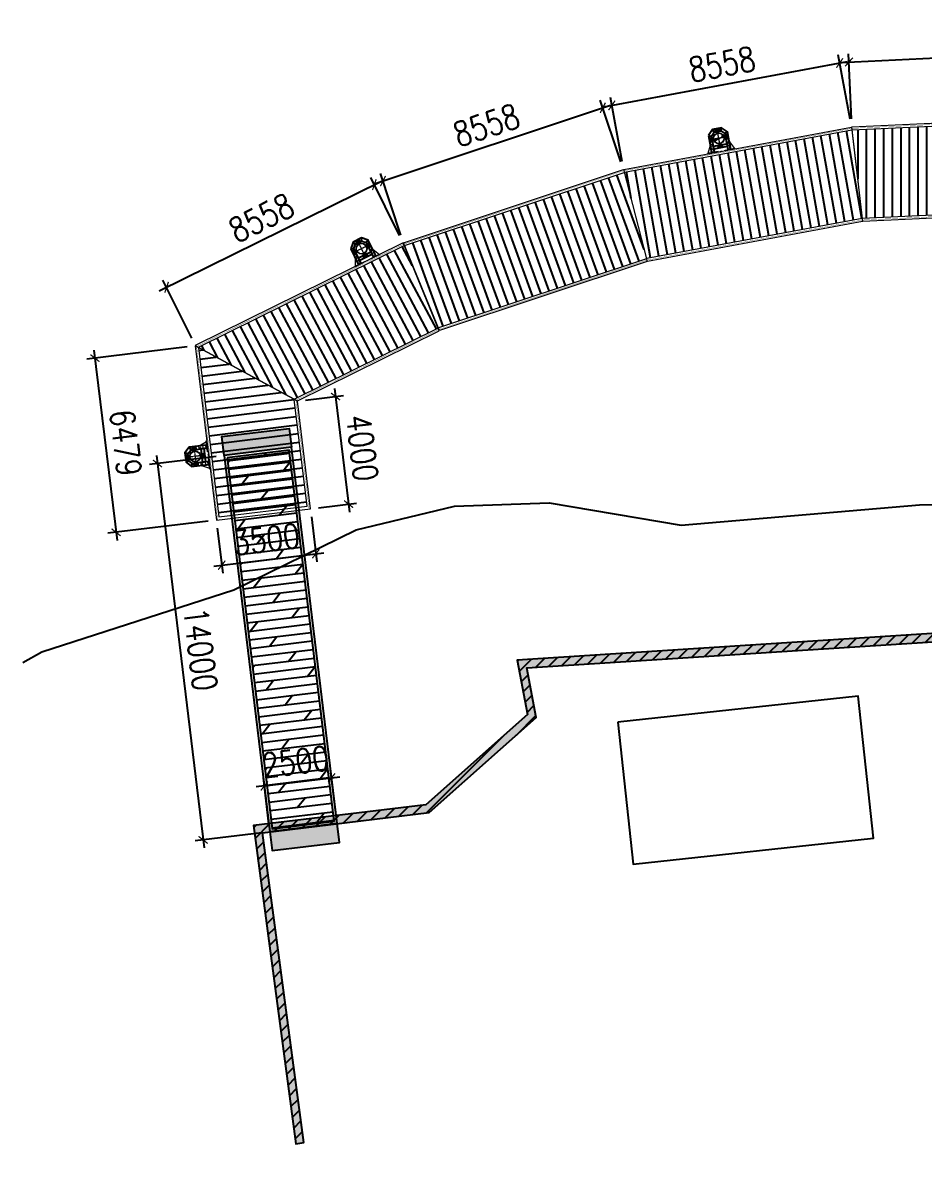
# Model space of a CAD drawing. Header units: millimetres. Extents: x 11827 to 862553, y 15071 to 134256.
# Drawn here: x 132680 to 165922, y 91811 to 134098 of the extents above; entities that cross this region are included whole.
import ezdxf

# ---------------------------------------------------------------- set-up
doc = ezdxf.new("R2010")
doc.units = ezdxf.units.MM
for name, pattern in [('CENTER', [2, 1.25, -0.25, 0.25, -0.25]), ('DASHED', [19.05, 12.7, -6.35]), ('HIDDEN', [0.375, 0.25, -0.125])]:
    doc.linetypes.add(name, pattern=pattern)
for name, color, linetype in [('langan', 170, 'FENCELINE2'), ('主框型材', 4, 'Continuous'), ('抱桩器', 255, 'Continuous')]:
    doc.layers.add(name, color=color, linetype=linetype)
for name, color, linetype, lineweight in [('导框型材', 2, 'Continuous', 18), ('结构', 52, 'Continuous', 18), ('轮子座', 7, 'Continuous', 9)]:
    doc.layers.add(name, color=color, linetype=linetype, lineweight=lineweight)
doc.styles.add('HZTXT', font='txtw.shx', dxfattribs={"width": 0.8, "bigfont": 'hztxtw.shx'})
doc.styles.get("Standard").update_dxf_attribs({"font": 'arial.ttf'})
doc.linetypes.add('FENCELINE2', pattern='A,6.35,-2.54,[132,ltypeshp.shx,S=2.54,R=0,X=-2.54,Y=0],-2.54,25.4', length=36.83)
doc.dimstyles.new('DIM-10', dxfattribs={"dimscale": 10, "dimtxt": 2, "dimasz": 1, "dimexe": 1, "dimexo": 1, "dimgap": 0.5, "dimtad": 0, "dimdec": 1, "dimrnd": 0.0005, "dimzin": 9, "dimdsep": 46, "dimtxsty": 'Standard', "dimblk": 'ARCHTICK', "dimcen": 0, "dimdle": 1, "dimclrd": 252, "dimclre": 252, "dimclrt": 6, "dimazin": 2, "dimtfac": 1, "dimtdec": 1, "dimtix": 1, "dimtofl": 0, "dimtmove": 2, "dimatfit": 3, "dimldrblk": 'ARCHTICK', "dimfxl": 1, "dimarcsym": 2})
doc.dimstyles.new('DIM-300', dxfattribs={"dimscale": 300, "dimtxt": 3, "dimasz": 1, "dimexe": 1, "dimexo": 1, "dimgap": 1, "dimtad": 1, "dimdec": 0, "dimdsep": 46, "dimtxsty": 'HZTXT', "dimblk": 'ARCHTICK', "dimcen": 0, "dimdle": 1, "dimclrd": 9, "dimclre": 9, "dimclrt": 2, "dimadec": 1, "dimazin": 0, "dimtfac": 1, "dimtdec": 0, "dimtix": 1, "dimtmove": 2, "dimatfit": 3, "dimldrblk": 'ARCHTICK', "dimfxl": 10, "dimtolj": 1, "dimtzin": 0, "dimarcsym": 1})
pattern_1 = [(0, (1212.185, -561.11), (6.35, 12.7), [0, -12.7])]

# ---------------------------------------------------------------- blocks, each defined once
blk = doc.blocks.new('thwerg')
at = {"linetype": 'Continuous'}
h = blk.add_hatch(dxfattribs=at)
h.set_pattern_fill('AR-CONC', color=252, scale=5)
h.paths.add_polyline_path([(125890, -32795), (125541, -30956), (144375, -29749), (144792, -28301), (167849, -30703), (167718, -32134), (177330, -33007), (175981, -40288), (177064, -40496), (176008, -49398), (176306, -49434), (177395, -40254), (176330, -40050), (177685, -32738), (168044, -31863), (168175, -30435), (144574, -27977), (144145, -29463), (125184, -30678), (125563, -32683), (121810, -36014), (115445, -36787), (117010, -48533), (117307, -48493), (115782, -37048), (121939, -36301)])
h = blk.add_hatch(dxfattribs=at)
h.set_pattern_fill('ANSI31', color=252, scale=100)
h.paths.add_polyline_path([(144375, -29749), (144792, -28301), (167849, -30703), (167718, -32134), (177330, -33007), (175981, -40288), (177064, -40496), (176008, -49398), (176306, -49434), (177395, -40254), (176330, -40050), (177685, -32738), (168044, -31863), (168175, -30435), (144574, -27977), (144145, -29463), (125184, -30678), (125563, -32683), (121810, -36014), (115445, -36787), (117010, -48533), (117307, -48493), (115782, -37048), (121939, -36301), (125890, -32795), (125541, -30956)])
at = {"color": 252, "linetype": 'Continuous', "elevation": -32017, "flags": 128}
blk.add_lwpolyline([(106933, -30769), (107635, -30369), (114725, -28078), (119240, -25868), (122867, -24992), (126369, -24863), (131244, -25695), (140044, -24946), (146723, -24787), (160192, -25793), (172447, -28232), (182746, -30446)], dxfattribs=at)
at = {"color": 252, "linetype": 'Continuous', "flags": 128}
for points, elevation in [([(117307, -48493), (115782, -37048), (121939, -36301), (125890, -32795), (125541, -30956), (144375, -29749), (144792, -28301), (167849, -30703), (167718, -32134), (177330, -33007), (175981, -40288), (177064, -40496), (176008, -49398), (176306, -49434), (177395, -40254), (176330, -40050), (177685, -32738), (168044, -31863), (168175, -30435), (144574, -27977), (144145, -29463), (125184, -30678), (125563, -32683), (121810, -36014), (115445, -36787), (117010, -48533)], -2496), ([(128902, -32969), (129469, -38215), (138338, -37256), (137771, -32010), (128902, -32969)], -32017)]:
    blk.add_lwpolyline(points, close=True, dxfattribs=dict(at, elevation=elevation))
blk.add_lwpolyline([(141861, -33967), (141860, -37038), (146732, -37038), (146732, -32622), (157554, -34310), (157440, -36052), (162121, -36914), (166389, -33855), (172143, -34842), (171563, -38202)], dxfattribs=at)
blk = doc.blocks.new('FQ-PM')
h = blk.add_hatch()
h.set_pattern_fill('ANSI31', color=252, scale=100, angle=45)
h.paths.add_polyline_path([(162049, 50116), (153515, 49718), (153894, 46448), (161976, 46825)])
h = blk.add_hatch()
h.set_pattern_fill('ANSI31', color=252, scale=100, angle=39)
h.paths.add_polyline_path([(170571, 49340), (162064, 50115), (161991, 46825), (170048, 46090)])
h = blk.add_hatch()
h.set_pattern_fill('ANSI31', color=252, scale=100, angle=55)
h.paths.add_polyline_path([(153500, 49716), (145102, 48153), (145925, 44966), (153879, 46446)])
h = blk.add_hatch()
h.set_pattern_fill('ANSI31', color=252, scale=100, angle=32)
h.paths.add_polyline_path([(178907, 47404), (170586, 49338), (170063, 46088), (177943, 44257)])
h = blk.add_hatch()
h.set_pattern_fill('ANSI31', color=252, scale=100, angle=65)
h.paths.add_polyline_path([(145911, 44962), (145087, 48149), (136982, 45450), (138234, 42406)])
h = blk.add_hatch()
h.set_pattern_fill('ANSI31', color=252, scale=100, angle=22)
h.paths.add_polyline_path([(186899, 44344), (178921, 47400), (177958, 44252), (185513, 41358)])
h = blk.add_hatch()
h.set_pattern_fill('ANSI31', color=252, scale=100, angle=73)
h.paths.add_polyline_path([(136968, 45444), (129373, 41691), (132914, 39777), (138221, 42400)])
h = blk.add_hatch()
h.set_pattern_fill('ANSI31', color=252, scale=100, angle=15)
h.paths.add_polyline_path([(186912, 44338), (185527, 41352), (190875, 38407), (194339, 40249)])
h = blk.add_hatch()
h.set_pattern_fill('ANSI31', color=252, scale=100, angle=142)
h.paths.add_polyline_path([(132907, 39762), (129366, 41678), (130126, 35426), (133385, 35822)])
h = blk.add_hatch()
h.set_pattern_fill('ANSI31', color=252, scale=100, angle=130)
h.paths.add_polyline_path([(194346, 40235), (190882, 38394), (190527, 34488), (193797, 34191)])
at = {"layer": '结构', "color": 3, "elevation": 29521}
for points in [[(153906, 46341), (153503, 49826), (162051, 50224), (161973, 46717)], [(161988, 46716), (162066, 50224), (170588, 49447), (170031, 45983)], [(145952, 44861), (145075, 48258), (153488, 49824), (153891, 46339)], [(170046, 45981), (170603, 49445), (178939, 47508), (177912, 44153)], [(138276, 42306), (136941, 45550), (145060, 48254), (145938, 44857)], [(177926, 44149), (178953, 47503), (186944, 44442), (185468, 41260)], [(133028, 39713), (138262, 42300), (136927, 45544), (129255, 41753)], [(194455, 40308), (190763, 38346), (185481, 41254), (186958, 44436)], [(133023, 39699), (129250, 41738), (130031, 35306), (133505, 35728)], [(190767, 38331), (194460, 40294), (193891, 34031), (190406, 34348)]]:
    blk.add_lwpolyline(points, close=True, dxfattribs=at)
for points in [[(153515, 49718), (162049, 50116)], [(162064, 50115), (170571, 49340)], [(145102, 48153), (153500, 49716)], [(170586, 49338), (178907, 47404)], [(136982, 45450), (145087, 48149)], [(178921, 47400), (186899, 44344)], [(161976, 46825), (153894, 46448)], [(170048, 46090), (161991, 46825)], [(153879, 46446), (145925, 44966)], [(177943, 44257), (170063, 46088)], [(129371, 41690), (136968, 45444)], [(145911, 44962), (138234, 42406)], [(185513, 41358), (177958, 44252)], [(186912, 44338), (194341, 40247)], [(138221, 42400), (132912, 39776)], [(129365, 41687), (129365, 41687)], [(129367, 41675), (130126, 35426), (133385, 35822), (132907, 39762)], [(190877, 38406), (185527, 41352)], [(194346, 40233), (193793, 34148), (190523, 34445), (190881, 38392)], [(194347, 40244), (194347, 40244)]]:
    blk.add_lwpolyline(points, dxfattribs=at)
blk = doc.blocks.new('_ArchTick')
at = {"color": 0, "linetype": 'ByBlock', "lineweight": 100, "const_width": 0.15}
blk.add_lwpolyline([(-0.5, -0.5), (0.5, 0.5)], dxfattribs=at)
blk = doc.blocks.new('*D1536')
at = {"color": 9, "lineweight": -2, "transparency": 16777216}
for p, q in [((145257, 186161), (153946, 189054)), ((154325, 186966), (153567, 189244)), ((146206, 184263), (145447, 186540))]:
    blk.add_line(p, q, dxfattribs=at)
at = {"layer": 'Defpoints', "color": 0, "transparency": 16777216}
for p in [(153661, 188959), (154420, 186682, 29521), (146300, 183978, 29521)]:
    blk.add_point(p, dxfattribs=at)
at = {"color": 9, "lineweight": -2, "transparency": 16777216, "xscale": 300, "yscale": 300, "zscale": 300}
for p, rotation in [((153661, 188959), 18.41695928787538), ((145542, 186255), 198.4169592878754)]:
    blk.add_blockref('_ArchTick', p, dxfattribs=dict(at, rotation=rotation))
at = {"color": 2, "transparency": 16777216, "insert": (149365, 188319), "char_height": 900, "attachment_point": 5, "rotation": 18.417, "style": 'HZTXT'}
blk.add_mtext('\\A1;8558', dxfattribs=at)
blk = doc.blocks.new('*D1537')
at = {"color": 9, "lineweight": -2, "transparency": 16777216}
for p, q in [((162793, 188546), (162352, 190911)), ((153699, 188995), (162702, 190671)), ((154379, 186980), (153939, 189345))]:
    blk.add_line(p, q, dxfattribs=at)
at = {"layer": 'Defpoints', "color": 0, "transparency": 16777216}
for p in [(162407, 190616), (162847, 188251, 29521), (154434, 186685, 29521)]:
    blk.add_point(p, dxfattribs=at)
at = {"color": 9, "lineweight": -2, "transparency": 16777216, "xscale": 300, "yscale": 300, "zscale": 300}
for p, rotation in [((162407, 190616), 10.54134207269687), ((153994, 189050), 190.5413420726969)]:
    blk.add_blockref('_ArchTick', p, dxfattribs=dict(at, rotation=rotation))
at = {"color": 2, "transparency": 16777216, "insert": (158064, 190570), "char_height": 900, "attachment_point": 5, "rotation": 10.5413, "style": 'HZTXT'}
blk.add_mtext('\\A1;8558', dxfattribs=at)
blk = doc.blocks.new('*D1538')
at = {"color": 9, "lineweight": -2, "transparency": 16777216}
for p, q in [((171397, 188950), (171285, 191350)), ((162451, 190638), (171599, 191064)), ((162848, 188552), (162737, 190952))]:
    blk.add_line(p, q, dxfattribs=at)
at = {"layer": 'Defpoints', "color": 0, "transparency": 16777216}
for p in [(171299, 191050), (171411, 188651, 29521), (162862, 188253, 29521)]:
    blk.add_point(p, dxfattribs=at)
at = {"color": 9, "lineweight": -2, "transparency": 16777216, "xscale": 300, "yscale": 300, "zscale": 300}
for p, rotation in [((171299, 191050), 2.665724849091666), ((162751, 190652), 182.6657248490917)]:
    blk.add_blockref('_ArchTick', p, dxfattribs=dict(at, rotation=rotation))
at = {"color": 2, "transparency": 16777216, "insert": (166990, 191600), "char_height": 900, "attachment_point": 5, "rotation": 2.6657, "style": 'HZTXT'}
blk.add_mtext('\\A1;8558', dxfattribs=at)
blk = doc.blocks.new('*D1544')
at = {"color": 9, "lineweight": -2, "transparency": 16777216}
for p, q in [((138311, 180130), (134608, 179681)), ((134870, 180015), (135723, 172987)), ((139092, 173698), (135389, 173249))]:
    blk.add_line(p, q, dxfattribs=at)
at = {"layer": 'Defpoints', "color": 0, "transparency": 16777216}
for p in [(138609, 180166, 29521), (139390, 173734, 29521), (135687, 173285)]:
    blk.add_point(p, dxfattribs=at)
at = {"color": 9, "lineweight": -2, "transparency": 16777216, "xscale": 300, "yscale": 300, "zscale": 300}
for p, rotation in [((134906, 179717), 96.91836894383115), ((135687, 173285), 276.9183689438312)]:
    blk.add_blockref('_ArchTick', p, dxfattribs=dict(at, rotation=rotation))
at = {"color": 2, "transparency": 16777216, "insert": (136041, 176591), "char_height": 900, "attachment_point": 5, "rotation": 276.9184, "style": 'HZTXT'}
blk.add_mtext('\\A1;6479', dxfattribs=at)
blk = doc.blocks.new('*D1545')
at = {"color": 9, "lineweight": -2, "transparency": 16777216}
for p, q in [((143755, 178596), (144309, 174029)), ((142680, 178163), (144089, 178334)), ((143162, 174192), (144571, 174363))]:
    blk.add_line(p, q, dxfattribs=at)
at = {"layer": 'Defpoints', "color": 0, "transparency": 16777216}
for p in [(142382, 178127, 29521), (144273, 174327), (142864, 174156, 29521)]:
    blk.add_point(p, dxfattribs=at)
at = {"color": 9, "lineweight": -2, "transparency": 16777216, "xscale": 300, "yscale": 300, "zscale": 300}
for p, rotation in [((143791, 178298), 96.91862478794036), ((144273, 174327), 276.9186247879404)]:
    blk.add_blockref('_ArchTick', p, dxfattribs=dict(at, rotation=rotation))
at = {"color": 2, "transparency": 16777216, "insert": (144777, 176403), "char_height": 900, "attachment_point": 5, "rotation": 276.9186, "style": 'HZTXT'}
blk.add_mtext('\\A1;4000', dxfattribs=at)
blk = doc.blocks.new('*D1546')
at = {"color": 9, "lineweight": -2, "transparency": 16777216}
for p, q in [((137283, 182198), (145493, 186255)), ((146154, 184241), (145091, 186391)), ((138481, 180450), (137419, 182600))]:
    blk.add_line(p, q, dxfattribs=at)
at = {"layer": 'Defpoints', "color": 0, "transparency": 16777216}
for p in [(145224, 186122), (146287, 183972, 29521), (138614, 180181, 29521)]:
    blk.add_point(p, dxfattribs=at)
at = {"color": 9, "lineweight": -2, "transparency": 16777216, "xscale": 300, "yscale": 300, "zscale": 300}
for p, rotation in [((145224, 186122), 26.29602193347735), ((137552, 182331), 206.2960219334773)]:
    blk.add_blockref('_ArchTick', p, dxfattribs=dict(at, rotation=rotation))
at = {"color": 2, "transparency": 16777216, "insert": (141056, 184899), "char_height": 900, "attachment_point": 5, "rotation": 26.296, "style": 'HZTXT'}
blk.add_mtext('\\A1;8558', dxfattribs=at)
blk = doc.blocks.new('*D1533')
at = {"color": 9, "lineweight": -2, "transparency": 16777216}
for p, q in [((142900, 173858), (143102, 172197)), ((139426, 173437), (139627, 171775)), ((139293, 172037), (143364, 172531))]:
    blk.add_line(p, q, dxfattribs=at)
at = {"layer": 'Defpoints', "color": 0, "transparency": 16777216}
for p in [(142864, 174156, 29521), (139390, 173734, 29521), (143066, 172495)]:
    blk.add_point(p, dxfattribs=at)
at = {"color": 9, "lineweight": -2, "transparency": 16777216, "xscale": 300, "yscale": 300, "zscale": 300}
for p, rotation in [((143066, 172495), 6.9186247879407), ((139591, 172073), 186.9186247879407)]:
    blk.add_blockref('_ArchTick', p, dxfattribs=dict(at, rotation=rotation))
at = {"color": 2, "transparency": 16777216, "insert": (141238, 173028), "char_height": 900, "attachment_point": 5, "rotation": 6.9186, "style": 'HZTXT'}
blk.add_mtext('\\A1;3500', dxfattribs=at)
blk = doc.blocks.new('GW-2.5x15m')
h = blk.add_hatch()
h.set_pattern_fill('DOLMIT', color=252, scale=50, angle=89.9991)
h.set_pattern_definition([(89.999106, (-806344.56, -2433484.9), (-317.5, 0.004954), []), (134.999106, (-806344.6, -2433484.9), (-635.00947, -634.98966), [449.0128, -898.0256])])
edge = h.paths.add_edge_path()
edge.add_line((134432, 62749), (120632, 62749))
edge.add_line((120632, 62749), (120632, 60449))
edge.add_line((119632, 60449), (134432, 60449))
edge.add_line((134432, 60449), (134432, 62749))
h = blk.add_hatch()
h.set_pattern_fill('DOTS', color=256, scale=50)
h.paths.add_polyline_path([(120532, 62849), (119832, 62849), (119832, 60349), (120532, 60349)])
h.paths.add_polyline_path([(135232, 62849), (134532, 62849), (134532, 60349), (135232, 60349)])
at = {"color": 1}
for points in [[(120532, 62849), (120532, 60349), (119832, 60349), (119832, 62849)], [(134532, 62849), (134532, 60349), (135232, 60349), (135232, 62849)]]:
    blk.add_lwpolyline(points, close=True, dxfattribs=at)
at = {"layer": '抱桩器', "color": 1}
for points in [[(120532, 60349), (134532, 60349), (134532, 62849), (120532, 62849)], [(120632, 60449), (134432, 60449), (134432, 62749), (120632, 62749)]]:
    blk.add_lwpolyline(points, close=True, dxfattribs=at)
blk = doc.blocks.new('*D1548')
at = {"color": 9, "lineweight": -2, "transparency": 16777216}
for p, q in [((139385, 176090), (136917, 175790)), ((137179, 176124), (138938, 161631)), ((141071, 162192), (138604, 161892))]:
    blk.add_line(p, q, dxfattribs=at)
at = {"layer": 'Defpoints', "color": 0, "transparency": 16777216}
for p in [(139683, 176126, 29521), (141369, 162228, 29521), (138901, 161928)]:
    blk.add_point(p, dxfattribs=at)
at = {"color": 9, "lineweight": -2, "transparency": 16777216, "xscale": 300, "yscale": 300, "zscale": 300}
for p, rotation in [((137215, 175826), 96.91737329747583), ((138901, 161928), 276.9173732974759)]:
    blk.add_blockref('_ArchTick', p, dxfattribs=dict(at, rotation=rotation))
at = {"color": 2, "transparency": 16777216, "insert": (138803, 168968), "char_height": 900, "attachment_point": 5, "rotation": 276.9174, "style": 'HZTXT'}
blk.add_mtext('\\A1;14000', dxfattribs=at)
blk = doc.blocks.new('*D1549')
at = {"color": 9, "lineweight": -2, "transparency": 16777216}
for p, q in [((143815, 162827), (143610, 164519)), ((141333, 162526), (141128, 164218)), ((141164, 163920), (143646, 164221)), ((143646, 164221), (143944, 164257)), ((141164, 163920), (140866, 163884))]:
    blk.add_line(p, q, dxfattribs=at)
at = {"layer": 'Defpoints', "color": 0, "transparency": 16777216}
for p in [(143646, 164221), (143851, 162529, 29521), (141369, 162228, 29521)]:
    blk.add_point(p, dxfattribs=at)
at = {"color": 9, "lineweight": -2, "transparency": 16777216, "xscale": 300, "yscale": 300, "zscale": 300}
for p, rotation in [((141164, 163920), 6.917373297474123), ((143646, 164221), 186.9173732974741)]:
    blk.add_blockref('_ArchTick', p, dxfattribs=dict(at, rotation=rotation))
at = {"color": 2, "transparency": 16777216, "insert": (142315, 164815), "char_height": 900, "attachment_point": 5, "rotation": 6.9174, "style": 'HZTXT'}
blk.add_mtext('\\A1;2500', dxfattribs=at)
blk = doc.blocks.new('*U1527')
h = blk.add_hatch()
h.set_pattern_fill('DOTS', color=256, scale=8)
h.set_pattern_definition(pattern_1)
h.paths.add_polyline_path([(64, 50, 0.4142135624), (54, 60), (-11, 60, 0.4142135624), (-21, 50), (-21, -50, 0.4142135624), (-11, -60), (54, -60, 0.4142135624), (64, -50)])
at = {"layer": '导框型材', "color": 0, "linetype": 'Continuous'}
for p, q in [((-64, 63.508929), (-64, 75.5)), ((-64, 75.5), (-63.389317, 75.5)), ((-64, -63.50893), (-64, 63.508929)), ((-7.891644, 75.5), (-63.389317, 75.5)), ((-63.389317, 75.5), (-63.389317, 64.5)), ((-63.389317, 64.5), (-7.891644, 64.5)), ((-62, 77.5), (-6.502327, 77.5)), ((-62, 62.5), (-62, -62.5)), ((-6.502327, 62.5), (-62, 62.5)), ((-2.965328, 75.5), (-7.891644, 75.5)), ((-7.891644, 75.5), (-7.891644, 64.5)), ((-7.891644, 64.5), (-2.965328, 64.5)), ((-6.502327, 77.5), (-1.08338, 77.5)), ((-1.08338, 62.5), (-6.502327, 62.5)), ((47.5, 75.5), (-2.965328, 75.5)), ((-2.965328, 64.5), (-2.965328, 75.5)), ((47.5, 64.5), (-2.965328, 64.5)), ((-1.08338, 77.5), (45.5, 77.5)), ((45.5, 62.5), (-1.08338, 62.5)), ((31, 62.498484), (31, 60)), ((47.5, 64.5), (47.5, 75.5)), ((-64, -63.78066), (-64, -63.500287)), ((-64, -75.5), (-64, -63.78066)), ((-64, -75.5), (-63.389317, -75.5)), ((-63.389317, -64.5), (-63.389317, -75.5)), ((-7.891644, -64.5), (-63.389317, -64.5)), ((-63.389317, -75.5), (-7.891644, -75.5)), ((-62, -62.5), (-6.502327, -62.5)), ((-6.502327, -77.5), (-62, -77.5)), ((-2.965328, -64.5), (-7.891644, -64.5)), ((-7.891644, -75.5), (-7.891644, -64.5)), ((-7.891644, -75.5), (-2.965328, -75.5)), ((-6.502327, -62.5), (-1.08338, -62.5)), ((-1.08338, -77.5), (-6.502327, -77.5)), ((47.5, -64.5), (-2.965328, -64.5)), ((-2.965328, -64.5), (-2.965328, -75.5)), ((47.5, -75.5), (-2.965328, -75.5)), ((-1.08338, -62.5), (45.5, -62.5)), ((45.5, -77.5), (-1.08338, -77.5)), ((31, -60), (31, -62.498484)), ((47.5, -75.5), (47.5, -64.5))]:
    blk.add_line(p, q, dxfattribs=at)
at = {"layer": '导框型材', "color": 1, "linetype": 'CENTER', "ltscale": 0.28}
for p, q in [((-18.5, 35), (-14.5, 35)), ((-16.5, 37), (-16.5, 33)), ((-18.5, -35), (-14.5, -35)), ((-16.5, -37), (-16.5, -33))]:
    blk.add_line(p, q, dxfattribs=at)
at = {"layer": '导框型材', "color": 1, "linetype": 'CENTER', "ltscale": 0.404352}
for p, q in [((-18.5, 0), (-14.5, 0)), ((-16.5, -2), (-16.5, 2))]:
    blk.add_line(p, q, dxfattribs=at)
at = {"layer": '导框型材', "color": 1, "linetype": 'CENTER', "ltscale": 0.1}
for p, q in [((18.75, 70), (24.25, 70)), ((21.5, 67.25), (21.5, 72.75)), ((18.75, -70), (24.25, -70)), ((21.5, -72.75), (21.5, -67.25))]:
    blk.add_line(p, q, dxfattribs=at)
at = {"layer": '导框型材', "color": 0}
blk.add_lwpolyline([(-11, 60), (54, 60, -0.4142135624), (64, 50), (64, -50, -0.4142135624), (54, -60), (-11, -60, -0.4142135624), (-21, -50), (-21, 50, -0.4142135624)], format="xyb", close=True, dxfattribs=at)
for centre in [(21.5, 70), (21.5, -70)]:
    blk.add_circle(centre, 2.5, dxfattribs=at)
at = {"layer": '导框型材', "color": 0, "linetype": 'Continuous', "extrusion": (0, 0, -1)}
for centre, start, end in [((62, 75.5), 0, 90), ((62, 64.5), 270, 0), ((62, -64.5), 0, 90), ((62, -75.5), 270, 0)]:
    blk.add_arc(centre, 2, start, end, dxfattribs=at)
at = {"layer": '导框型材', "color": 0, "linetype": 'Continuous', "extrusion": (1.22461e-16, 0, -1)}
blk.add_arc((16.5, 35), 7, 310.0052008841, 49.9947991159, dxfattribs=at)
at = {"layer": '导框型材', "color": 0, "linetype": 'Continuous'}
for centre, radius, start, end in [((45.5, 75.5), 2, 0, 90), ((45.5, 64.5), 2, 270, 0), ((-16.5, -35), 7, 130.0052008841, 229.9947991159), ((45.5, -64.5), 2, 0, 90), ((45.5, -75.5), 2, 270, 0)]:
    blk.add_arc(centre, radius, start, end, dxfattribs=at)
for centre, major_axis, ratio, start_param, end_param in [((-62, 75.5), (0, 2), 0.694658, 0, 1.5707963268), ((-6.502327, 75.5), (0, -2), 0.694658, 3.1415926536, 4.7123889804), ((-6.502327, 64.5), (0, 2), 0.694658, 1.5707963268, 3.1415926536), ((-1.08338, 75.5), (0, -2), 0.940974, 3.1415926536, 4.7123889804), ((-1.08338, 64.5), (0, 2), 0.940974, 1.5707963268, 3.1415926536), ((-62, -75.5), (0, 2), 0.694658, 1.5707963268, 3.1415926536), ((-6.502327, -64.5), (0, 2), 0.694658, 0, 1.5707963268), ((-6.502327, -75.5), (0, 2), 0.694658, 1.5707963268, 3.1415926536), ((-1.08338, -64.5), (0, 2), 0.940974, 0, 1.5707963268), ((-1.08338, -75.5), (0, 2), 0.940974, 1.5707963268, 3.1415926536)]:
    blk.add_ellipse(centre, major_axis=major_axis, ratio=ratio, start_param=start_param, end_param=end_param, dxfattribs=at)
at = {"layer": '导框型材', "color": 0, "linetype": 'Continuous', "extrusion": (0, 0, -1)}
for centre, start_param, end_param in [((-62, 64.5), 0, 1.5707963268), ((-62, -64.5), 1.5707963268, 3.1415926536)]:
    blk.add_ellipse(centre, major_axis=(0, -2), ratio=0.694658, start_param=start_param, end_param=end_param, dxfattribs=at)
blk = doc.blocks.new('*U1523')
at = {"layer": '轮子座', "color": 0, "linetype": 'ByBlock', "lineweight": -2, "transparency": 16777216}
blk.add_blockref('*U1527', (0, 0), dxfattribs=at)
blk = doc.blocks.new('*U1524')
h = blk.add_hatch()
h.set_pattern_fill('DOTS', color=256, scale=8)
h.set_pattern_definition(pattern_1)
h.paths.add_polyline_path([(64, 50, 0.4142135624), (54, 60), (-11, 60, 0.4142135624), (-21, 50), (-21, -50, 0.4142135624), (-11, -60), (54, -60, 0.4142135624), (64, -50)])
at = {"layer": '导框型材', "color": 0, "linetype": 'Continuous'}
for p, q in [((-64, 63.508929), (-64, 75.5)), ((-64, 75.5), (-63.389317, 75.5)), ((-64, -63.50893), (-64, 63.508929)), ((-7.891644, 75.5), (-63.389317, 75.5)), ((-63.389317, 75.5), (-63.389317, 64.5)), ((-63.389317, 64.5), (-7.891644, 64.5)), ((-62, 77.5), (-6.502327, 77.5)), ((-62, 62.5), (-62, -62.5)), ((-6.502327, 62.5), (-62, 62.5)), ((-2.965328, 75.5), (-7.891644, 75.5)), ((-7.891644, 75.5), (-7.891644, 64.5)), ((-7.891644, 64.5), (-2.965328, 64.5)), ((-6.502327, 77.5), (-1.08338, 77.5)), ((-1.08338, 62.5), (-6.502327, 62.5)), ((47.5, 75.5), (-2.965328, 75.5)), ((-2.965328, 64.5), (-2.965328, 75.5)), ((47.5, 64.5), (-2.965328, 64.5)), ((-1.08338, 77.5), (45.5, 77.5)), ((45.5, 62.5), (-1.08338, 62.5)), ((31, 62.498484), (31, 60)), ((47.5, 64.5), (47.5, 75.5)), ((-64, -63.78066), (-64, -63.500287)), ((-64, -75.5), (-64, -63.78066)), ((-64, -75.5), (-63.389317, -75.5)), ((-63.389317, -64.5), (-63.389317, -75.5)), ((-7.891644, -64.5), (-63.389317, -64.5)), ((-63.389317, -75.5), (-7.891644, -75.5)), ((-62, -62.5), (-6.502327, -62.5)), ((-6.502327, -77.5), (-62, -77.5)), ((-2.965328, -64.5), (-7.891644, -64.5)), ((-7.891644, -75.5), (-7.891644, -64.5)), ((-7.891644, -75.5), (-2.965328, -75.5)), ((-6.502327, -62.5), (-1.08338, -62.5)), ((-1.08338, -77.5), (-6.502327, -77.5)), ((47.5, -64.5), (-2.965328, -64.5)), ((-2.965328, -64.5), (-2.965328, -75.5)), ((47.5, -75.5), (-2.965328, -75.5)), ((-1.08338, -62.5), (45.5, -62.5)), ((45.5, -77.5), (-1.08338, -77.5)), ((31, -60), (31, -62.498484)), ((47.5, -75.5), (47.5, -64.5))]:
    blk.add_line(p, q, dxfattribs=at)
at = {"layer": '导框型材', "color": 1, "linetype": 'CENTER', "ltscale": 0.28}
for p, q in [((-18.5, 35), (-14.5, 35)), ((-16.5, 37), (-16.5, 33)), ((-18.5, -35), (-14.5, -35)), ((-16.5, -37), (-16.5, -33))]:
    blk.add_line(p, q, dxfattribs=at)
at = {"layer": '导框型材', "color": 1, "linetype": 'CENTER', "ltscale": 0.404352}
for p, q in [((-18.5, 0), (-14.5, 0)), ((-16.5, -2), (-16.5, 2))]:
    blk.add_line(p, q, dxfattribs=at)
at = {"layer": '导框型材', "color": 1, "linetype": 'CENTER', "ltscale": 0.1}
for p, q in [((18.75, 70), (24.25, 70)), ((21.5, 67.25), (21.5, 72.75)), ((18.75, -70), (24.25, -70)), ((21.5, -72.75), (21.5, -67.25))]:
    blk.add_line(p, q, dxfattribs=at)
at = {"layer": '导框型材', "color": 0}
blk.add_lwpolyline([(-11, 60), (54, 60, -0.4142135624), (64, 50), (64, -50, -0.4142135624), (54, -60), (-11, -60, -0.4142135624), (-21, -50), (-21, 50, -0.4142135624)], format="xyb", close=True, dxfattribs=at)
for centre in [(21.5, 70), (21.5, -70)]:
    blk.add_circle(centre, 2.5, dxfattribs=at)
at = {"layer": '导框型材', "color": 0, "linetype": 'Continuous', "extrusion": (0, 0, -1)}
for centre, start, end in [((62, 75.5), 0, 90), ((62, 64.5), 270, 0), ((62, -64.5), 0, 90), ((62, -75.5), 270, 0)]:
    blk.add_arc(centre, 2, start, end, dxfattribs=at)
at = {"layer": '导框型材', "color": 0, "linetype": 'Continuous', "extrusion": (1.22461e-16, 0, -1)}
blk.add_arc((16.5, 35), 7, 310.0052008841, 49.9947991159, dxfattribs=at)
at = {"layer": '导框型材', "color": 0, "linetype": 'Continuous'}
for centre, radius, start, end in [((45.5, 75.5), 2, 0, 90), ((45.5, 64.5), 2, 270, 0), ((-16.5, -35), 7, 130.0052008841, 229.9947991159), ((45.5, -64.5), 2, 0, 90), ((45.5, -75.5), 2, 270, 0)]:
    blk.add_arc(centre, radius, start, end, dxfattribs=at)
for centre, major_axis, ratio, start_param, end_param in [((-62, 75.5), (0, 2), 0.694658, 0, 1.5707963268), ((-6.502327, 75.5), (0, -2), 0.694658, 3.1415926536, 4.7123889804), ((-6.502327, 64.5), (0, 2), 0.694658, 1.5707963268, 3.1415926536), ((-1.08338, 75.5), (0, -2), 0.940974, 3.1415926536, 4.7123889804), ((-1.08338, 64.5), (0, 2), 0.940974, 1.5707963268, 3.1415926536), ((-62, -75.5), (0, 2), 0.694658, 1.5707963268, 3.1415926536), ((-6.502327, -64.5), (0, 2), 0.694658, 0, 1.5707963268), ((-6.502327, -75.5), (0, 2), 0.694658, 1.5707963268, 3.1415926536), ((-1.08338, -64.5), (0, 2), 0.940974, 0, 1.5707963268), ((-1.08338, -75.5), (0, 2), 0.940974, 1.5707963268, 3.1415926536)]:
    blk.add_ellipse(centre, major_axis=major_axis, ratio=ratio, start_param=start_param, end_param=end_param, dxfattribs=at)
at = {"layer": '导框型材', "color": 0, "linetype": 'Continuous', "extrusion": (0, 0, -1)}
for centre, start_param, end_param in [((-62, 64.5), 0, 1.5707963268), ((-62, -64.5), 1.5707963268, 3.1415926536)]:
    blk.add_ellipse(centre, major_axis=(0, -2), ratio=0.694658, start_param=start_param, end_param=end_param, dxfattribs=at)
blk = doc.blocks.new('*U1525')
at = {"layer": '轮子座', "color": 0, "linetype": 'ByBlock', "lineweight": -2, "transparency": 16777216}
blk.add_blockref('*U1524', (0, 0), dxfattribs=at)
blk = doc.blocks.new('*U1526')
h = blk.add_hatch()
h.set_pattern_fill('DOTS', color=256, scale=8)
h.set_pattern_definition(pattern_1)
h.paths.add_polyline_path([(64, 50, 0.4142135624), (54, 60), (-11, 60, 0.4142135624), (-21, 50), (-21, -50, 0.4142135624), (-11, -60), (54, -60, 0.4142135624), (64, -50)])
at = {"layer": '导框型材', "color": 0, "linetype": 'Continuous'}
for p, q in [((-64, 63.508929), (-64, 75.5)), ((-64, 75.5), (-63.389317, 75.5)), ((-64, -63.50893), (-64, 63.508929)), ((-7.891644, 75.5), (-63.389317, 75.5)), ((-63.389317, 75.5), (-63.389317, 64.5)), ((-63.389317, 64.5), (-7.891644, 64.5)), ((-62, 77.5), (-6.502327, 77.5)), ((-62, 62.5), (-62, -62.5)), ((-6.502327, 62.5), (-62, 62.5)), ((-2.965328, 75.5), (-7.891644, 75.5)), ((-7.891644, 75.5), (-7.891644, 64.5)), ((-7.891644, 64.5), (-2.965328, 64.5)), ((-6.502327, 77.5), (-1.08338, 77.5)), ((-1.08338, 62.5), (-6.502327, 62.5)), ((47.5, 75.5), (-2.965328, 75.5)), ((-2.965328, 64.5), (-2.965328, 75.5)), ((47.5, 64.5), (-2.965328, 64.5)), ((-1.08338, 77.5), (45.5, 77.5)), ((45.5, 62.5), (-1.08338, 62.5)), ((31, 62.498484), (31, 60)), ((47.5, 64.5), (47.5, 75.5)), ((-64, -63.78066), (-64, -63.500287)), ((-64, -75.5), (-64, -63.78066)), ((-64, -75.5), (-63.389317, -75.5)), ((-63.389317, -64.5), (-63.389317, -75.5)), ((-7.891644, -64.5), (-63.389317, -64.5)), ((-63.389317, -75.5), (-7.891644, -75.5)), ((-62, -62.5), (-6.502327, -62.5)), ((-6.502327, -77.5), (-62, -77.5)), ((-2.965328, -64.5), (-7.891644, -64.5)), ((-7.891644, -75.5), (-7.891644, -64.5)), ((-7.891644, -75.5), (-2.965328, -75.5)), ((-6.502327, -62.5), (-1.08338, -62.5)), ((-1.08338, -77.5), (-6.502327, -77.5)), ((47.5, -64.5), (-2.965328, -64.5)), ((-2.965328, -64.5), (-2.965328, -75.5)), ((47.5, -75.5), (-2.965328, -75.5)), ((-1.08338, -62.5), (45.5, -62.5)), ((45.5, -77.5), (-1.08338, -77.5)), ((31, -60), (31, -62.498484)), ((47.5, -75.5), (47.5, -64.5))]:
    blk.add_line(p, q, dxfattribs=at)
at = {"layer": '导框型材', "color": 1, "linetype": 'CENTER', "ltscale": 0.28}
for p, q in [((-18.5, 35), (-14.5, 35)), ((-16.5, 37), (-16.5, 33)), ((-18.5, -35), (-14.5, -35)), ((-16.5, -37), (-16.5, -33))]:
    blk.add_line(p, q, dxfattribs=at)
at = {"layer": '导框型材', "color": 1, "linetype": 'CENTER', "ltscale": 0.404352}
for p, q in [((-18.5, 0), (-14.5, 0)), ((-16.5, -2), (-16.5, 2))]:
    blk.add_line(p, q, dxfattribs=at)
at = {"layer": '导框型材', "color": 1, "linetype": 'CENTER', "ltscale": 0.1}
for p, q in [((18.75, 70), (24.25, 70)), ((21.5, 67.25), (21.5, 72.75)), ((18.75, -70), (24.25, -70)), ((21.5, -72.75), (21.5, -67.25))]:
    blk.add_line(p, q, dxfattribs=at)
at = {"layer": '导框型材', "color": 0}
blk.add_lwpolyline([(-11, 60), (54, 60, -0.4142135624), (64, 50), (64, -50, -0.4142135624), (54, -60), (-11, -60, -0.4142135624), (-21, -50), (-21, 50, -0.4142135624)], format="xyb", close=True, dxfattribs=at)
for centre in [(21.5, 70), (21.5, -70)]:
    blk.add_circle(centre, 2.5, dxfattribs=at)
at = {"layer": '导框型材', "color": 0, "linetype": 'Continuous', "extrusion": (0, 0, -1)}
for centre, start, end in [((62, 75.5), 0, 90), ((62, 64.5), 270, 0), ((62, -64.5), 0, 90), ((62, -75.5), 270, 0)]:
    blk.add_arc(centre, 2, start, end, dxfattribs=at)
at = {"layer": '导框型材', "color": 0, "linetype": 'Continuous', "extrusion": (1.22461e-16, 0, -1)}
blk.add_arc((16.5, 35), 7, 310.0052008841, 49.9947991159, dxfattribs=at)
at = {"layer": '导框型材', "color": 0, "linetype": 'Continuous'}
for centre, radius, start, end in [((45.5, 75.5), 2, 0, 90), ((45.5, 64.5), 2, 270, 0), ((-16.5, -35), 7, 130.0052008841, 229.9947991159), ((45.5, -64.5), 2, 0, 90), ((45.5, -75.5), 2, 270, 0)]:
    blk.add_arc(centre, radius, start, end, dxfattribs=at)
for centre, major_axis, ratio, start_param, end_param in [((-62, 75.5), (0, 2), 0.694658, 0, 1.5707963268), ((-6.502327, 75.5), (0, -2), 0.694658, 3.1415926536, 4.7123889804), ((-6.502327, 64.5), (0, 2), 0.694658, 1.5707963268, 3.1415926536), ((-1.08338, 75.5), (0, -2), 0.940974, 3.1415926536, 4.7123889804), ((-1.08338, 64.5), (0, 2), 0.940974, 1.5707963268, 3.1415926536), ((-62, -75.5), (0, 2), 0.694658, 1.5707963268, 3.1415926536), ((-6.502327, -64.5), (0, 2), 0.694658, 0, 1.5707963268), ((-6.502327, -75.5), (0, 2), 0.694658, 1.5707963268, 3.1415926536), ((-1.08338, -64.5), (0, 2), 0.940974, 0, 1.5707963268), ((-1.08338, -75.5), (0, 2), 0.940974, 1.5707963268, 3.1415926536)]:
    blk.add_ellipse(centre, major_axis=major_axis, ratio=ratio, start_param=start_param, end_param=end_param, dxfattribs=at)
at = {"layer": '导框型材', "color": 0, "linetype": 'Continuous', "extrusion": (0, 0, -1)}
for centre, start_param, end_param in [((-62, 64.5), 0, 1.5707963268), ((-62, -64.5), 1.5707963268, 3.1415926536)]:
    blk.add_ellipse(centre, major_axis=(0, -2), ratio=0.694658, start_param=start_param, end_param=end_param, dxfattribs=at)
blk = doc.blocks.new('*U1529')
at = {"layer": '轮子座', "color": 0, "linetype": 'ByBlock', "lineweight": -2, "transparency": 16777216}
blk.add_blockref('*U1526', (0, 0), dxfattribs=at)
blk = doc.blocks.new('*U1530')
h = blk.add_hatch()
h.set_pattern_fill('DOTS', color=256, scale=8)
h.set_pattern_definition(pattern_1)
h.paths.add_polyline_path([(64, 50, 0.4142135624), (54, 60), (-11, 60, 0.4142135624), (-21, 50), (-21, -50, 0.4142135624), (-11, -60), (54, -60, 0.4142135624), (64, -50)])
at = {"layer": '导框型材', "color": 0, "linetype": 'Continuous'}
for p, q in [((-64, 63.508929), (-64, 75.5)), ((-64, 75.5), (-63.389317, 75.5)), ((-64, -63.50893), (-64, 63.508929)), ((-7.891644, 75.5), (-63.389317, 75.5)), ((-63.389317, 75.5), (-63.389317, 64.5)), ((-63.389317, 64.5), (-7.891644, 64.5)), ((-62, 77.5), (-6.502327, 77.5)), ((-62, 62.5), (-62, -62.5)), ((-6.502327, 62.5), (-62, 62.5)), ((-2.965328, 75.5), (-7.891644, 75.5)), ((-7.891644, 75.5), (-7.891644, 64.5)), ((-7.891644, 64.5), (-2.965328, 64.5)), ((-6.502327, 77.5), (-1.08338, 77.5)), ((-1.08338, 62.5), (-6.502327, 62.5)), ((47.5, 75.5), (-2.965328, 75.5)), ((-2.965328, 64.5), (-2.965328, 75.5)), ((47.5, 64.5), (-2.965328, 64.5)), ((-1.08338, 77.5), (45.5, 77.5)), ((45.5, 62.5), (-1.08338, 62.5)), ((31, 62.498484), (31, 60)), ((47.5, 64.5), (47.5, 75.5)), ((-64, -63.78066), (-64, -63.500287)), ((-64, -75.5), (-64, -63.78066)), ((-64, -75.5), (-63.389317, -75.5)), ((-63.389317, -64.5), (-63.389317, -75.5)), ((-7.891644, -64.5), (-63.389317, -64.5)), ((-63.389317, -75.5), (-7.891644, -75.5)), ((-62, -62.5), (-6.502327, -62.5)), ((-6.502327, -77.5), (-62, -77.5)), ((-2.965328, -64.5), (-7.891644, -64.5)), ((-7.891644, -75.5), (-7.891644, -64.5)), ((-7.891644, -75.5), (-2.965328, -75.5)), ((-6.502327, -62.5), (-1.08338, -62.5)), ((-1.08338, -77.5), (-6.502327, -77.5)), ((47.5, -64.5), (-2.965328, -64.5)), ((-2.965328, -64.5), (-2.965328, -75.5)), ((47.5, -75.5), (-2.965328, -75.5)), ((-1.08338, -62.5), (45.5, -62.5)), ((45.5, -77.5), (-1.08338, -77.5)), ((31, -60), (31, -62.498484)), ((47.5, -75.5), (47.5, -64.5))]:
    blk.add_line(p, q, dxfattribs=at)
at = {"layer": '导框型材', "color": 1, "linetype": 'CENTER', "ltscale": 0.28}
for p, q in [((-18.5, 35), (-14.5, 35)), ((-16.5, 37), (-16.5, 33)), ((-18.5, -35), (-14.5, -35)), ((-16.5, -37), (-16.5, -33))]:
    blk.add_line(p, q, dxfattribs=at)
at = {"layer": '导框型材', "color": 1, "linetype": 'CENTER', "ltscale": 0.404352}
for p, q in [((-18.5, 0), (-14.5, 0)), ((-16.5, -2), (-16.5, 2))]:
    blk.add_line(p, q, dxfattribs=at)
at = {"layer": '导框型材', "color": 1, "linetype": 'CENTER', "ltscale": 0.1}
for p, q in [((18.75, 70), (24.25, 70)), ((21.5, 67.25), (21.5, 72.75)), ((18.75, -70), (24.25, -70)), ((21.5, -72.75), (21.5, -67.25))]:
    blk.add_line(p, q, dxfattribs=at)
at = {"layer": '导框型材', "color": 0}
blk.add_lwpolyline([(-11, 60), (54, 60, -0.4142135624), (64, 50), (64, -50, -0.4142135624), (54, -60), (-11, -60, -0.4142135624), (-21, -50), (-21, 50, -0.4142135624)], format="xyb", close=True, dxfattribs=at)
for centre in [(21.5, 70), (21.5, -70)]:
    blk.add_circle(centre, 2.5, dxfattribs=at)
at = {"layer": '导框型材', "color": 0, "linetype": 'Continuous', "extrusion": (0, 0, -1)}
for centre, start, end in [((62, 75.5), 0, 90), ((62, 64.5), 270, 0), ((62, -64.5), 0, 90), ((62, -75.5), 270, 0)]:
    blk.add_arc(centre, 2, start, end, dxfattribs=at)
at = {"layer": '导框型材', "color": 0, "linetype": 'Continuous', "extrusion": (1.22461e-16, 0, -1)}
blk.add_arc((16.5, 35), 7, 310.0052008841, 49.9947991159, dxfattribs=at)
at = {"layer": '导框型材', "color": 0, "linetype": 'Continuous'}
for centre, radius, start, end in [((45.5, 75.5), 2, 0, 90), ((45.5, 64.5), 2, 270, 0), ((-16.5, -35), 7, 130.0052008841, 229.9947991159), ((45.5, -64.5), 2, 0, 90), ((45.5, -75.5), 2, 270, 0)]:
    blk.add_arc(centre, radius, start, end, dxfattribs=at)
for centre, major_axis, ratio, start_param, end_param in [((-62, 75.5), (0, 2), 0.694658, 0, 1.5707963268), ((-6.502327, 75.5), (0, -2), 0.694658, 3.1415926536, 4.7123889804), ((-6.502327, 64.5), (0, 2), 0.694658, 1.5707963268, 3.1415926536), ((-1.08338, 75.5), (0, -2), 0.940974, 3.1415926536, 4.7123889804), ((-1.08338, 64.5), (0, 2), 0.940974, 1.5707963268, 3.1415926536), ((-62, -75.5), (0, 2), 0.694658, 1.5707963268, 3.1415926536), ((-6.502327, -64.5), (0, 2), 0.694658, 0, 1.5707963268), ((-6.502327, -75.5), (0, 2), 0.694658, 1.5707963268, 3.1415926536), ((-1.08338, -64.5), (0, 2), 0.940974, 0, 1.5707963268), ((-1.08338, -75.5), (0, 2), 0.940974, 1.5707963268, 3.1415926536)]:
    blk.add_ellipse(centre, major_axis=major_axis, ratio=ratio, start_param=start_param, end_param=end_param, dxfattribs=at)
at = {"layer": '导框型材', "color": 0, "linetype": 'Continuous', "extrusion": (0, 0, -1)}
for centre, start_param, end_param in [((-62, 64.5), 0, 1.5707963268), ((-62, -64.5), 1.5707963268, 3.1415926536)]:
    blk.add_ellipse(centre, major_axis=(0, -2), ratio=0.694658, start_param=start_param, end_param=end_param, dxfattribs=at)
blk = doc.blocks.new('*U1528')
at = {"layer": '轮子座', "color": 0, "linetype": 'ByBlock', "lineweight": -2, "transparency": 16777216}
blk.add_blockref('*U1530', (0, 0), dxfattribs=at)
blk = doc.blocks.new('外抱桩器')
for radius in [203, 189]:
    blk.add_circle((0, 487), radius)
at = {"layer": '主框型材'}
for points in [[(-359, 660), (-359, 28), (-252, 28), (-252, 616), (-129, 739), (129, 739), (252, 616), (252, 28), (358, 28), (358, 660), (173, 845), (-173, 845), (-359, 660)], [(-359, 660), (-252, 616)], [(-129, 739), (-173, 845)], [(129, 739), (173, 845)], [(358, 660), (252, 616)]]:
    blk.add_lwpolyline(points, dxfattribs=at)
blk.add_lwpolyline([(-252, 128), (-252, 234), (252, 234), (252, 128)], close=True, dxfattribs=at)
at = {"layer": '导框型材', "color": 1, "linetype": 'CENTER', "ltscale": 5}
for p, q in [((230, 487), (-230, 487)), ((0, 256), (0, 717))]:
    blk.add_line(p, q, dxfattribs=at)
at = {"layer": '导框型材', "color": 2, "linetype": 'DASHED', "ltscale": 2}
for p, q in [((-517, 0), (-117, 0)), ((517, 0), (117, 0))]:
    blk.add_line(p, q, dxfattribs=at)
at = {"layer": '导框型材', "color": 1, "linetype": 'CENTER', "ltscale": 0.36}
for p, q in [((-464, 8), (-464, 0)), ((-457, 18), (-457, -10)), ((-450, 8), (-450, 0)), ((-184, 8), (-184, 0)), ((-177, 18), (-177, -10)), ((-170, 8), (-170, 0)), ((-14, 0), (14, 0)), ((0, 14), (0, -14)), ((170, 8), (170, 0)), ((177, 18), (177, -10)), ((184, 8), (184, 0)), ((450, 8), (450, 0)), ((457, 18), (457, -10)), ((464, 8), (464, 0))]:
    blk.add_line(p, q, dxfattribs=at)
at = {"layer": '导框型材', "color": 2, "linetype": 'HIDDEN', "ltscale": 100}
for p, q in [((-359, 8), (-359, 308)), ((359, 8), (359, 308))]:
    blk.add_line(p, q, dxfattribs=at)
at = {"layer": '导框型材', "color": 1, "linetype": 'CENTER', "ltscale": 0.28}
for p, q in [((-313, 258), (-297, 258)), ((-313, 138), (-297, 138)), ((-305, 250), (-305, 266)), ((-305, 130), (-305, 146)), ((313, 258), (297, 258)), ((313, 158), (297, 158)), ((305, 250), (305, 266)), ((305, 150), (305, 166))]:
    blk.add_line(p, q, dxfattribs=at)
at = {"layer": '导框型材', "color": 2}
for points in [[(-517, 0), (-117, 0), (-117, 8), (-517, 8)], [(-257, 8), (-257, 308), (-367, 308), (-367, 8)], [(517, 0), (117, 0), (117, 8), (517, 8)], [(257, 8), (257, 308), (367, 308), (367, 8)]]:
    blk.add_lwpolyline(points, close=True, dxfattribs=at)
for points in [[(-497, 8), (-367, 8), (-367, 288), (-497, 8)], [(497, 8), (367, 8), (367, 288), (497, 8)]]:
    blk.add_lwpolyline(points, dxfattribs=at)
for centre in [(-305, 258), (-305, 138), (305, 258), (305, 158)]:
    blk.add_circle(centre, 7, dxfattribs=at)
at = {"layer": '轮子座', "color": 7}
blk.add_blockref('*U1523', (-289, 487), dxfattribs=at)
at = {"layer": '轮子座', "color": 7, "xscale": -1, "rotation": 90}
blk.add_blockref('*U1529', (0, 776), dxfattribs=at)
at = {"layer": '轮子座', "color": 7, "xscale": -1}
blk.add_blockref('*U1525', (289, 487), dxfattribs=at)
at = {"layer": '轮子座', "color": 7, "rotation": 90}
blk.add_blockref('*U1528', (0, 197), dxfattribs=at)
blk = doc.blocks.new('*D1550')
at = {"color": 252, "lineweight": -2, "transparency": 16777216}
for p, q in [((158563, 129872), (158553, 129871)), ((158562, 129880), (158561, 129882)), ((158576, 129883), (158575, 129885)), ((158577, 129875), (158587, 129877))]:
    blk.add_line(p, q, dxfattribs=at)
at = {"layer": 'Defpoints', "color": 0, "transparency": 16777216}
for p in [(158564, 129870, 29521), (158577, 129875), (158577, 129873, 29521)]:
    blk.add_point(p, dxfattribs=at)
at = {"color": 252, "lineweight": -2, "transparency": 16777216, "xscale": 10, "yscale": 10, "zscale": 10}
for p, rotation in [((158563, 129872), 10.54134207271782), ((158577, 129875), 190.5413420727178)]:
    blk.add_blockref('_ArchTick', p, dxfattribs=dict(at, rotation=rotation))
at = {"color": 6, "transparency": 16777216, "insert": (158570, 129874), "char_height": 20, "attachment_point": 5, "rotation": 10.5413}
blk.add_mtext('14', dxfattribs=at)
blk = doc.blocks.new('*D1551')
at = {"color": 252, "lineweight": -2, "transparency": 16777216}
for p, q in [((158192, 129732), (158406, 129852)), ((158564, 129939), (158473, 129888))]:
    blk.add_line(p, q, dxfattribs=at)
at = {"layer": 'Defpoints', "color": 0, "transparency": 16777216}
for p in [(158555, 129934, 29521), (158200, 129737, 29521)]:
    blk.add_point(p, dxfattribs=at)
at = {"color": 252, "lineweight": -2, "transparency": 16777216, "xscale": 10, "yscale": 10, "zscale": 10}
for p, rotation in [((158555, 129934), 29.07364180545715), ((158200, 129737), 209.0736418054572)]:
    blk.add_blockref('_ArchTick', p, dxfattribs=dict(at, rotation=rotation))
at = {"color": 6, "transparency": 16777216, "insert": (158439, 129870), "char_height": 20, "attachment_point": 5, "rotation": 29.0736}
blk.add_mtext('∅406', dxfattribs=at)
blk = doc.blocks.new('thrghdfh')
at = {"layer": 'langan', "ltscale": 20, "const_width": 10, "elevation": 29521}
for points in [[(139439.3, 173740.4), (138661.8, 180148.8), (146307.2, 183926.7), (146317.9, 183931.1), (154435.5, 186634.2), (154446.5, 186637.8), (162854.9, 188201.5), (162866.4, 188202.8), (171411.3, 188600.6), (171422.8, 188600.4), (179941.6, 187823.6), (179953.1, 187821.8), (188285.1, 185885.1), (188296.1, 185881.7), (196284.2, 182821.6), (196294.7, 182816.7), (203769.4, 178700.6), (203202.1, 172460.2)], [(199814.1, 172768.2), (200177.1, 176762.1), (200163.1, 176805.1), (194862.9, 179723.8), (194846.1, 179731.5), (187301.6, 182621.7), (187284, 182627.1), (179414.6, 184456.3), (179396.4, 184459.2), (171350.6, 185192.9), (171332.2, 185193.3), (163261.7, 184817.5), (163243.4, 184815.4), (155300.6, 183337.4), (155282.8, 183332.7), (147617.3, 180780.3), (147600.3, 180773.3), (142345.8, 178176.8), (142331.4, 178131.6), (142814.6, 174149.9)]]:
    blk.add_lwpolyline(points, dxfattribs=at)
for name, p, rotation in [('FQ-PM', (9357, 138434.9), 359.9970687291168), ('GW-2.5x15m', (65256.6, 288511.9, 29521), 276.917373297474)]:
    blk.add_blockref(name, p, dxfattribs=dict(rotation=rotation))
blk.add_blockref('thwerg', (25314.3, 199242.6, 32017))
at = {"layer": '导框型材'}
for p, rotation in [((158033.6, 187355.1, 29521), 10.54134207269719), ((144967.8, 183320.6, 29521), 26.07437592301832), ((139088.8, 176147.8, 29521), 96.91862478794148)]:
    blk.add_blockref('外抱桩器', p, dxfattribs=dict(at, rotation=rotation))
for p1, p2, distance, picture, middle in [((162862.3, 188252.7, 29521), (171410.7, 188650.7, 29521), 2402.1, '*D1538', (166989.9, 191600.3)), ((154434.3, 186685.4, 29521), (162847.4, 188250.9, 29521), 2405.6, '*D1537', (158063.6, 190570.5)), ((146300.5, 183978, 29521), (154419.7, 186681.6, 29521), 2400.4, '*D1536', (149364.8, 188318.8)), ((138613.9, 180180.9, 29521), (146286.6, 183972.3, 29521), 2397.9, '*D1546', (141055.7, 184898.8)), ((138609.3, 180166.3, 29521), (139389.7, 173734.4, 29521), -3730.2, '*D1544', (136041, 176591.4)), ((142382.4, 178126.8, 29521), (142864.2, 174156, 29521), 1419.3, '*D1545', (144776.8, 176402.7)), ((139683.2, 176125.9, 29521), (141369.3, 162227.8, 29521), -2486, '*D1548', (138802.9, 168967.7)), ((139389.7, 173734.4, 29521), (142864.2, 174156, 29521), -1673.4, '*D1533', (141238.2, 173028.5)), ((141369.3, 162227.8, 29521), (143851, 162528.8, 29521), 1704.9, '*D1549', (142314.5, 164815.3))]:
    dim = blk.add_aligned_dim(p1=p1, p2=p2, distance=distance, dimstyle='DIM-300')
    dim.commit()
    dim.dimension.update_dxf_attribs({"geometry": picture, "text_midpoint": middle})

msp = doc.modelspace()

# ---------------------------------------------------------------- block references
msp.add_blockref('thrghdfh', (433.32, -57997.68))

# ---------------------------------------------------------------- dimensions: what is measured, and where the dimension line sits
dim = msp.add_diameter_dim_2p(p1=(158200.47, 129737.12, 29521), p2=(158555.31, 129934.41, 29521), dimstyle='DIM-10')
dim.commit()
dim.dimension.update_dxf_attribs({"geometry": '*D1551', "text_midpoint": (158439.38, 129869.95), "dimtype": 163})
dim = msp.add_aligned_dim(p1=(158563.7, 129870.34, 29521), p2=(158577.47, 129872.9, 29521), distance=2.14, dimstyle='DIM-10')
dim.commit()
dim.dimension.update_dxf_attribs({"geometry": '*D1550', "text_midpoint": (158570.19, 129873.72)})

doc.saveas('drawing.dxf')
